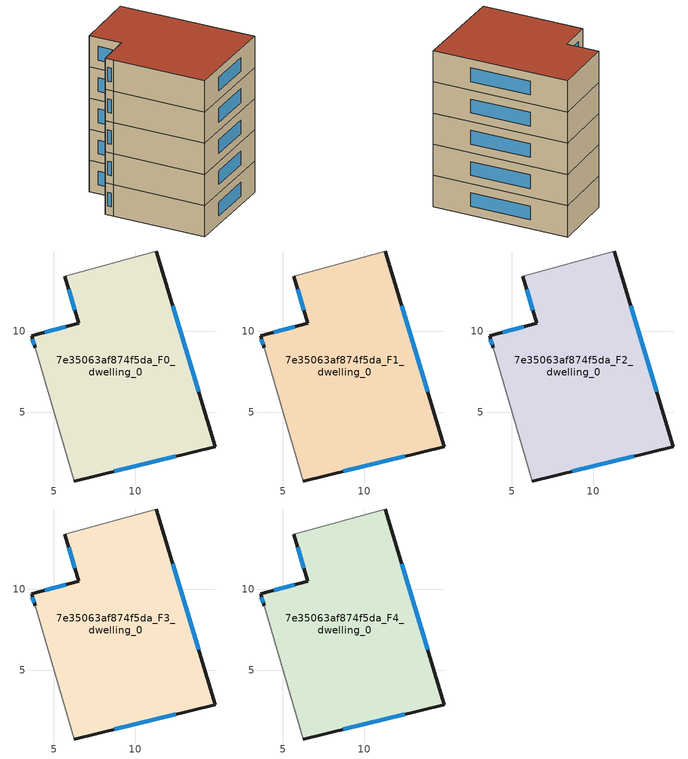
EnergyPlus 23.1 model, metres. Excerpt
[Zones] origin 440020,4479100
7e35063af874f5da_F0_dwelling_0
 floor ground (EU_floor_Construction): 11.28,14.91 14.92,2.9 6.26,0.79 3.84,8.96 3.62,9.71 6.53,10.48 5.66,13.37 z0
 wall outside (EU_wall_Construction): 6.26,0.79 14.92,2.9 11.28,14.91 / 5.66,13.37 6.53,10.48 3.62,9.71 3.84,8.96 z0:3
 wall adiabatic (EU_wall_Construction): 11.28,14.91 5.66,13.37 / 3.84,8.96 6.26,0.79 z0:3
 window (EU_Window_Construction): 13.9,6.27 12.3,11.54 / 8.69,1.38 12.49,2.3 / 3.68,9.5 3.78,9.17 / 5.71,10.26 4.44,9.93 / 5.91,12.56 6.29,11.29 z0.84:2.16
7e35063af874f5da_F1_dwelling_0
 floor to 7e35063af874f5da_F0_dwelling_0 (EU_floor_Construction): 11.28,14.91 14.92,2.9 6.26,0.79 3.84,8.96 3.62,9.71 6.53,10.48 5.66,13.37 z3
 wall outside (EU_wall_Construction): 6.26,0.79 14.92,2.9 11.28,14.91 / 5.66,13.37 6.53,10.48 3.62,9.71 3.84,8.96 z3:6
 wall adiabatic (EU_wall_Construction): 11.28,14.91 5.66,13.37 / 3.84,8.96 6.26,0.79 z3:6
 window (EU_Window_Construction): 13.9,6.27 12.3,11.54 / 8.69,1.38 12.49,2.3 / 3.68,9.5 3.78,9.17 / 5.71,10.26 4.44,9.93 / 5.91,12.56 6.29,11.29 z3.84:5.16
7e35063af874f5da_F2_dwelling_0
 floor to 7e35063af874f5da_F1_dwelling_0 (EU_floor_Construction): 11.28,14.91 14.92,2.9 6.26,0.79 3.84,8.96 3.62,9.71 6.53,10.48 5.66,13.37 z6
 wall outside (EU_wall_Construction): 6.26,0.79 14.92,2.9 11.28,14.91 / 5.66,13.37 6.53,10.48 3.62,9.71 3.84,8.96 z6:9
 wall adiabatic (EU_wall_Construction): 11.28,14.91 5.66,13.37 / 3.84,8.96 6.26,0.79 z6:9
 window (EU_Window_Construction): 13.9,6.27 12.3,11.54 / 8.69,1.38 12.49,2.3 / 3.68,9.5 3.78,9.17 / 5.71,10.26 4.44,9.93 / 5.91,12.56 6.29,11.29 z6.84:8.16
7e35063af874f5da_F3_dwelling_0
 floor to 7e35063af874f5da_F2_dwelling_0 (EU_floor_Construction): 11.28,14.91 14.92,2.9 6.26,0.79 3.84,8.96 3.62,9.71 6.53,10.48 5.66,13.37 z9
 wall outside (EU_wall_Construction): 6.26,0.79 14.92,2.9 11.28,14.91 / 5.66,13.37 6.53,10.48 3.62,9.71 3.84,8.96 z9:12
 wall adiabatic (EU_wall_Construction): 11.28,14.91 5.66,13.37 / 3.84,8.96 6.26,0.79 z9:12
 window (EU_Window_Construction): 13.9,6.27 12.3,11.54 / 8.69,1.38 12.49,2.3 / 3.68,9.5 3.78,9.17 / 5.71,10.26 4.44,9.93 / 5.91,12.56 6.29,11.29 z9.84:11.16
7e35063af874f5da_F4_dwelling_0
 floor to 7e35063af874f5da_F3_dwelling_0 (EU_floor_Construction): 11.28,14.91 14.92,2.9 6.26,0.79 3.84,8.96 3.62,9.71 6.53,10.48 5.66,13.37 z12
 wall outside (EU_wall_Construction): 6.26,0.79 14.92,2.9 11.28,14.91 / 5.66,13.37 6.53,10.48 3.62,9.71 3.84,8.96 z12:15
 wall adiabatic (EU_wall_Construction): 11.28,14.91 5.66,13.37 / 3.84,8.96 6.26,0.79 z12:15
 window (EU_Window_Construction): 13.9,6.27 12.3,11.54 / 8.69,1.38 12.49,2.3 / 3.68,9.5 3.78,9.17 / 5.71,10.26 4.44,9.93 / 5.91,12.56 6.29,11.29 z12.84:14.16
 roof outside (EU_roof_Construction): 14.92,2.9 11.28,14.91 5.66,13.37 6.53,10.48 3.62,9.71 3.84,8.96 6.26,0.79 z15
shading: 4.19,9.04 6.26,0.79 z0:9
[Building]
EU S2 Campaign: North Axis=0; Terrain=City; Solar Distribution=FullExterior
[Site:Location]
Madrid: Latitude=40.5; Longitude=-3.5; Time Zone=1; Elevation=609
[SizingPeriod:WeatherFileDays]
AnnualSizingPeriod: Begin Month=1; Begin Day of Month=1; End Month=12; End Day of Month=31; Day of Week for Start Day=Monday; Use Weather File Daylight Saving Period=No; Use Weather File Rain and Snow Indicators=No
[MATERIAL]
EU_InternalMass_Material: Roughness=MediumRough; Thickness=0.1; Conductivity=1; Density=1800; Specific Heat=900; Thermal Absorptance=0.9; Solar Absorptance=0.7; Visible Absorptance=0.7
[MATERIAL:NOMASS] Roughness=MediumRough; Thermal Absorptance=0.9; Solar Absorptance=0.7; Visible Absorptance=0.7
Name | Thermal Resistance
EU_wall_NoMass; EU_roof_NoMass | 2.16768
EU_floor_NoMass | 1.14339
[WINDOWMATERIAL:SIMPLEGLAZINGSYSTEM]
EU_Window_SimpleGlazing: UFactor=3.23888; Solar Heat Gain Coefficient=0.85; Visible Transmittance=0.85
[CONSTRUCTION]
EU_wall_Construction: EU_wall_NoMass
EU_roof_Construction: EU_roof_NoMass
EU_floor_Construction: EU_floor_NoMass
EU_Window_Construction: EU_Window_SimpleGlazing
EU_InternalMass_Construction: EU_InternalMass_Material
[ZONE] Type=1; Multiplier=1; Ceiling Height=autocalculate; Volume=303.364; Floor Area=autocalculate; Part of Total Floor Area=Yes
7e35063af874f5da_F0_dwelling_0; 7e35063af874f5da_F1_dwelling_0; 7e35063af874f5da_F2_dwelling_0; 7e35063af874f5da_F3_dwelling_0; 7e35063af874f5da_F4_dwelling_0
[INTERNALMASS] Construction=EU_InternalMass_Construction; Surface Area=101.121
Name | Zone or ZoneList
7e35063af874f5da_F0_dwelling_0_EU_InternalMass | 7e35063af874f5da_F0_dwelling_0
7e35063af874f5da_F1_dwelling_0_EU_InternalMass | 7e35063af874f5da_F1_dwelling_0
7e35063af874f5da_F2_dwelling_0_EU_InternalMass | 7e35063af874f5da_F2_dwelling_0
7e35063af874f5da_F3_dwelling_0_EU_InternalMass | 7e35063af874f5da_F3_dwelling_0
7e35063af874f5da_F4_dwelling_0_EU_InternalMass | 7e35063af874f5da_F4_dwelling_0
[OTHEREQUIPMENT] Fuel Type=Electricity; Design Level Calculation Method=Watts/Area; Power per Zone Floor Area=1; Fraction Latent=0; Fraction Radiant=0; Fraction Lost=0; Carbon Dioxide Generation Rate=0; EndUse Subcategory=EU_Step8_InternalGains
Name | Zone or ZoneList or Space or SpaceList | Schedule
EU_Step8_InternalGain_7e35063af874f5da_F0_dwelling_0_f000 | 7e35063af874f5da_F0_dwelling_0 | EU_Step8_GainSchedule_7e35063af874f5da_F0_dwelling_0_f000
EU_Step8_InternalGain_7e35063af874f5da_F1_dwelling_0_f000 | 7e35063af874f5da_F1_dwelling_0 | EU_Step8_GainSchedule_7e35063af874f5da_F1_dwelling_0_f000
EU_Step8_InternalGain_7e35063af874f5da_F2_dwelling_0_f000 | 7e35063af874f5da_F2_dwelling_0 | EU_Step8_GainSchedule_7e35063af874f5da_F2_dwelling_0_f000
EU_Step8_InternalGain_7e35063af874f5da_F3_dwelling_0_f000 | 7e35063af874f5da_F3_dwelling_0 | EU_Step8_GainSchedule_7e35063af874f5da_F3_dwelling_0_f000
EU_Step8_InternalGain_7e35063af874f5da_F4_dwelling_0_f000 | 7e35063af874f5da_F4_dwelling_0 | EU_Step8_GainSchedule_7e35063af874f5da_F4_dwelling_0_f000
[ZONEVENTILATION:DESIGNFLOWRATE] Schedule=EU_AlwaysOn; Design Flow Rate Calculation Method=AirChanges/Hour; Air Changes per Hour=0.480546; Ventilation Type=Natural; Fan Pressure Rise=0; Fan Total Efficiency=1; Constant Term Coefficient=1; Temperature Term Coefficient=0; Velocity Term Coefficient=0; Velocity Squared Term Coefficient=0; Minimum Indoor Temperature=-100; Maximum Indoor Temperature=100; Delta Temperature=-100; Minimum Outdoor Temperature=-100; Maximum Outdoor Temperature=100; Maximum Wind Speed=40
Name | Zone or ZoneList or Space or SpaceList
EU_ConstantAir_7e35063af874f5da_F0_dwelling_0 | 7e35063af874f5da_F0_dwelling_0
EU_ConstantAir_7e35063af874f5da_F1_dwelling_0 | 7e35063af874f5da_F1_dwelling_0
EU_ConstantAir_7e35063af874f5da_F2_dwelling_0 | 7e35063af874f5da_F2_dwelling_0
EU_ConstantAir_7e35063af874f5da_F3_dwelling_0 | 7e35063af874f5da_F3_dwelling_0
EU_ConstantAir_7e35063af874f5da_F4_dwelling_0 | 7e35063af874f5da_F4_dwelling_0
[HVACTEMPLATE:THERMOSTAT] Constant Heating Setpoint=20; Constant Cooling Setpoint=50
EU_HeatOnly_7e35063af874f5da_F0_dwelling_0; EU_HeatOnly_7e35063af874f5da_F1_dwelling_0; EU_HeatOnly_7e35063af874f5da_F2_dwelling_0; EU_HeatOnly_7e35063af874f5da_F3_dwelling_0; EU_HeatOnly_7e35063af874f5da_F4_dwelling_0
[HVACTEMPLATE:ZONE:IDEALLOADSAIRSYSTEM] System Availability Schedule=EU_AlwaysOn; Maximum Heating Supply Air Temperature=50; Minimum Cooling Supply Air Temperature=13; Maximum Heating Supply Air Humidity Ratio=0.0156; Minimum Cooling Supply Air Humidity Ratio=0.0077; Heating Limit=NoLimit; Cooling Limit=NoLimit; Heating Availability Schedule=EU_AlwaysOn; Cooling Availability Schedule=EU_CoolingOff; Dehumidification Control Type=ConstantSensibleHeatRatio; Cooling Sensible Heat Ratio=0.7; Dehumidification Setpoint=60; Humidification Control Type=None; Humidification Setpoint=30; Outdoor Air Method=None; Outdoor Air Flow Rate per Person=0.00944; Outdoor Air Flow Rate per Zone Floor Area=0; Outdoor Air Flow Rate per Zone=0; Demand Controlled Ventilation Type=None; Outdoor Air Economizer Type=NoEconomizer; Heat Recovery Type=None; Sensible Heat Recovery Effectiveness=0.7; Latent Heat Recovery Effectiveness=0.65
Name | Template Thermostat
7e35063af874f5da_F0_dwelling_0 | EU_HeatOnly_7e35063af874f5da_F0_dwelling_0
7e35063af874f5da_F1_dwelling_0 | EU_HeatOnly_7e35063af874f5da_F1_dwelling_0
7e35063af874f5da_F2_dwelling_0 | EU_HeatOnly_7e35063af874f5da_F2_dwelling_0
7e35063af874f5da_F3_dwelling_0 | EU_HeatOnly_7e35063af874f5da_F3_dwelling_0
7e35063af874f5da_F4_dwelling_0 | EU_HeatOnly_7e35063af874f5da_F4_dwelling_0
[SIZING:ZONE] Zone Cooling Design Supply Air Temperature Input Method=SupplyAirTemperature; Zone Cooling Design Supply Air Temperature=13; Zone Heating Design Supply Air Temperature Input Method=SupplyAirTemperature; Zone Heating Design Supply Air Temperature=50; Zone Cooling Design Supply Air Humidity Ratio=0.008; Zone Heating Design Supply Air Humidity Ratio=0.008; Cooling Design Air Flow Method=DesignDay; Cooling Design Air Flow Rate=0; Cooling Minimum Air Flow per Zone Floor Area=0.000762; Cooling Minimum Air Flow=0; Cooling Minimum Air Flow Fraction=0.2; Heating Design Air Flow Method=DesignDay; Heating Design Air Flow Rate=0; Heating Maximum Air Flow per Zone Floor Area=0.002032; Heating Maximum Air Flow=0.141576; Heating Maximum Air Flow Fraction=0.3; Account for Dedicated Outdoor Air System=No; Dedicated Outdoor Air System Control Strategy=NeutralSupplyAir; Dedicated Outdoor Air Low Setpoint Temperature for Design=autosize; Dedicated Outdoor Air High Setpoint Temperature for Design=autosize; Zone Load Sizing Method=Sensible Load Only No Latent Load; Zone Latent Cooling Design Supply Air Humidity Ratio Input Method=HumidityRatioDifference; Zone Cooling Design Supply Air Humidity Ratio Difference=0.005; Zone Latent Heating Design Supply Air Humidity Ratio Input Method=HumidityRatioDifference; Zone Humidification Design Supply Air Humidity Ratio Difference=0.005
7e35063af874f5da_F0_dwelling_0; 7e35063af874f5da_F1_dwelling_0; 7e35063af874f5da_F2_dwelling_0; 7e35063af874f5da_F3_dwelling_0; 7e35063af874f5da_F4_dwelling_0
[SCHEDULE:CONSTANT]
Name | Hourly Value
EU_AlwaysOn | 1
EU_CoolingOff | 0
[SCHEDULE:FILE] Column Number=1; Rows to Skip at Top=0; Number of Hours of Data=8760; Column Separator=Comma; Interpolate to Timestep=No; Minutes per Item=60; Adjust Schedule for Daylight Savings=Yes
Name | File
EU_Step8_GainSchedule_7e35063af874f5da_F0_dwelling_0_f000 | ../../schedules/7e35063af874f5da/7e35063af874f5da_F0_dwelling_0_f000_gain.csv
EU_Step8_GainSchedule_7e35063af874f5da_F1_dwelling_0_f000 | ../../schedules/7e35063af874f5da/7e35063af874f5da_F1_dwelling_0_f000_gain.csv
EU_Step8_GainSchedule_7e35063af874f5da_F2_dwelling_0_f000 | ../../schedules/7e35063af874f5da/7e35063af874f5da_F2_dwelling_0_f000_gain.csv
EU_Step8_GainSchedule_7e35063af874f5da_F3_dwelling_0_f000 | ../../schedules/7e35063af874f5da/7e35063af874f5da_F3_dwelling_0_f000_gain.csv
EU_Step8_GainSchedule_7e35063af874f5da_F4_dwelling_0_f000 | ../../schedules/7e35063af874f5da/7e35063af874f5da_F4_dwelling_0_f000_gain.csv
